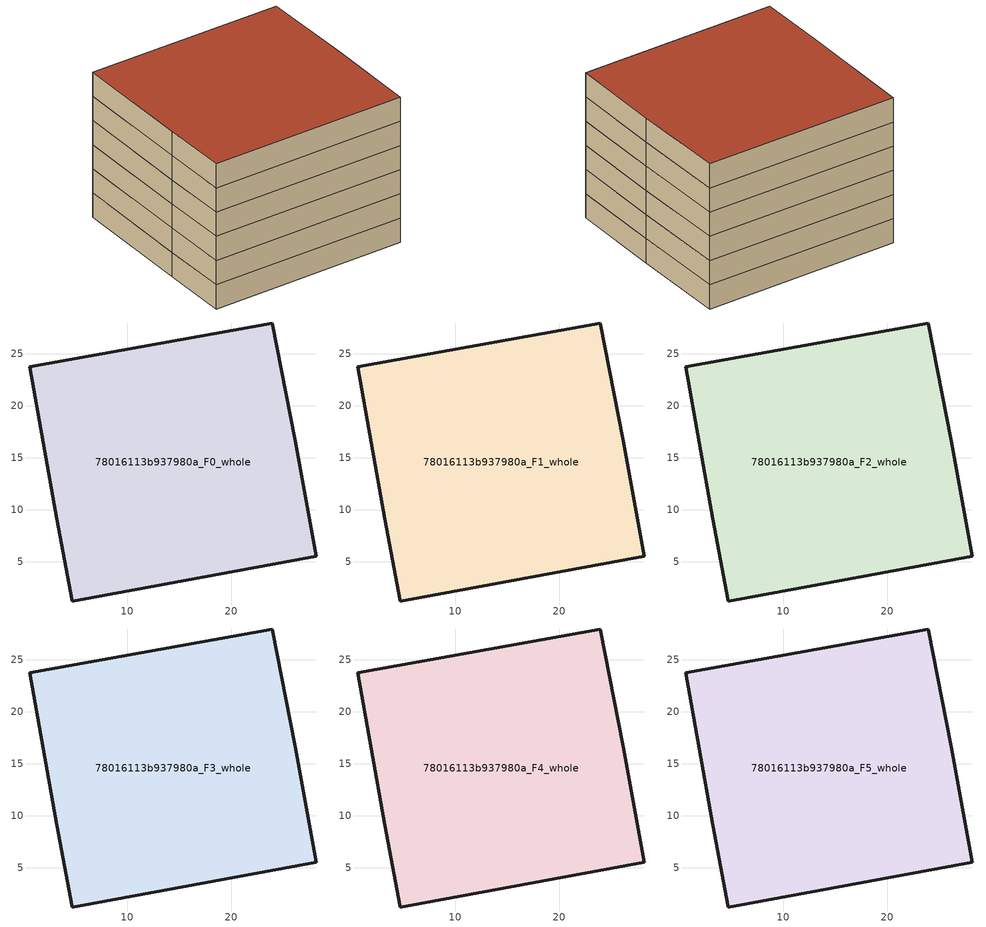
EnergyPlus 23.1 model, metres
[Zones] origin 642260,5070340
78016113b937980a_F0_whole
 floor ground (EU_floor_Construction): 23.96,27.97 26.15,16.66 28.15,5.55 4.73,1.25 3.24,9.16 0.64,23.77 z0
 wall outside (EU_wall_Construction): 0.64,23.77 3.24,9.16 4.73,1.25 28.15,5.55 26.15,16.66 23.96,27.97 0.64,23.77 z0:3
78016113b937980a_F1_whole
 floor to 78016113b937980a_F0_whole (EU_floor_Construction): 23.96,27.97 26.15,16.66 28.15,5.55 4.73,1.25 3.24,9.16 0.64,23.77 z3
 wall outside (EU_wall_Construction): 0.64,23.77 3.24,9.16 4.73,1.25 28.15,5.55 26.15,16.66 23.96,27.97 0.64,23.77 z3:6
78016113b937980a_F2_whole
 floor to 78016113b937980a_F1_whole (EU_floor_Construction): 23.96,27.97 26.15,16.66 28.15,5.55 4.73,1.25 3.24,9.16 0.64,23.77 z6
 wall outside (EU_wall_Construction): 0.64,23.77 3.24,9.16 4.73,1.25 28.15,5.55 26.15,16.66 23.96,27.97 0.64,23.77 z6:9
78016113b937980a_F3_whole
 floor to 78016113b937980a_F2_whole (EU_floor_Construction): 23.96,27.97 26.15,16.66 28.15,5.55 4.73,1.25 3.24,9.16 0.64,23.77 z9
 wall outside (EU_wall_Construction): 0.64,23.77 3.24,9.16 4.73,1.25 28.15,5.55 26.15,16.66 23.96,27.97 0.64,23.77 z9:12
78016113b937980a_F4_whole
 floor to 78016113b937980a_F3_whole (EU_floor_Construction): 23.96,27.97 26.15,16.66 28.15,5.55 4.73,1.25 3.24,9.16 0.64,23.77 z12
 wall outside (EU_wall_Construction): 0.64,23.77 3.24,9.16 4.73,1.25 28.15,5.55 26.15,16.66 23.96,27.97 0.64,23.77 z12:15
78016113b937980a_F5_whole
 floor to 78016113b937980a_F4_whole (EU_floor_Construction): 23.96,27.97 26.15,16.66 28.15,5.55 4.73,1.25 3.24,9.16 0.64,23.77 z15
 wall outside (EU_wall_Construction): 0.64,23.77 3.24,9.16 4.73,1.25 28.15,5.55 26.15,16.66 23.96,27.97 0.64,23.77 z15:18
 roof outside (EU_roof_Construction): 28.15,5.55 26.15,16.66 23.96,27.97 0.64,23.77 3.24,9.16 4.73,1.25 z18
[Building]
EU S2 Campaign: North Axis=0; Terrain=City; Solar Distribution=FullExterior
[Site:Location]
Lyon-Bron: Latitude=45.75; Longitude=5; Time Zone=1; Elevation=198
[SizingPeriod:WeatherFileDays]
AnnualSizingPeriod: Begin Month=1; Begin Day of Month=1; End Month=12; End Day of Month=31; Day of Week for Start Day=Monday; Use Weather File Daylight Saving Period=No; Use Weather File Rain and Snow Indicators=No
[MATERIAL]
EU_InternalMass_Material: Roughness=MediumRough; Thickness=0.1; Conductivity=1; Density=1800; Specific Heat=900; Thermal Absorptance=0.9; Solar Absorptance=0.7; Visible Absorptance=0.7
[MATERIAL:NOMASS] Roughness=MediumRough; Thermal Absorptance=0.9; Solar Absorptance=0.7; Visible Absorptance=0.7
Name | Thermal Resistance
EU_wall_NoMass | 1.97775
EU_roof_NoMass | 1.81626
EU_floor_NoMass | 1.84812
[CONSTRUCTION]
EU_wall_Construction: EU_wall_NoMass
EU_roof_Construction: EU_roof_NoMass
EU_floor_Construction: EU_floor_NoMass
EU_InternalMass_Construction: EU_InternalMass_Material
[ZONE] Type=1; Multiplier=1; Ceiling Height=autocalculate; Volume=1632.62; Floor Area=autocalculate; Part of Total Floor Area=Yes
78016113b937980a_F0_whole; 78016113b937980a_F1_whole; 78016113b937980a_F2_whole; 78016113b937980a_F3_whole; 78016113b937980a_F4_whole; 78016113b937980a_F5_whole
[INTERNALMASS] Construction=EU_InternalMass_Construction; Surface Area=544.206
Name | Zone or ZoneList
78016113b937980a_F0_whole_EU_InternalMass | 78016113b937980a_F0_whole
78016113b937980a_F1_whole_EU_InternalMass | 78016113b937980a_F1_whole
78016113b937980a_F2_whole_EU_InternalMass | 78016113b937980a_F2_whole
78016113b937980a_F3_whole_EU_InternalMass | 78016113b937980a_F3_whole
78016113b937980a_F4_whole_EU_InternalMass | 78016113b937980a_F4_whole
78016113b937980a_F5_whole_EU_InternalMass | 78016113b937980a_F5_whole
[OTHEREQUIPMENT] Fuel Type=Electricity; Design Level Calculation Method=Watts/Area; Power per Zone Floor Area=1; Fraction Latent=0; Fraction Radiant=0; Fraction Lost=0; Carbon Dioxide Generation Rate=0; EndUse Subcategory=EU_Step8_InternalGains
Name | Zone or ZoneList or Space or SpaceList | Schedule
EU_Step8_InternalGain_78016113b937980a_F0_whole_f000 | 78016113b937980a_F0_whole | EU_Step8_GainSchedule_78016113b937980a_F0_whole_f000
EU_Step8_InternalGain_78016113b937980a_F1_whole_f000 | 78016113b937980a_F1_whole | EU_Step8_GainSchedule_78016113b937980a_F1_whole_f000
EU_Step8_InternalGain_78016113b937980a_F2_whole_f000 | 78016113b937980a_F2_whole | EU_Step8_GainSchedule_78016113b937980a_F2_whole_f000
EU_Step8_InternalGain_78016113b937980a_F3_whole_f000 | 78016113b937980a_F3_whole | EU_Step8_GainSchedule_78016113b937980a_F3_whole_f000
EU_Step8_InternalGain_78016113b937980a_F4_whole_f000 | 78016113b937980a_F4_whole | EU_Step8_GainSchedule_78016113b937980a_F4_whole_f000
EU_Step8_InternalGain_78016113b937980a_F5_whole_f000 | 78016113b937980a_F5_whole | EU_Step8_GainSchedule_78016113b937980a_F5_whole_f000
[ZONEVENTILATION:DESIGNFLOWRATE] Schedule=EU_AlwaysOn; Design Flow Rate Calculation Method=AirChanges/Hour; Air Changes per Hour=0.759424; Ventilation Type=Natural; Fan Pressure Rise=0; Fan Total Efficiency=1; Constant Term Coefficient=1; Temperature Term Coefficient=0; Velocity Term Coefficient=0; Velocity Squared Term Coefficient=0; Minimum Indoor Temperature=-100; Maximum Indoor Temperature=100; Delta Temperature=-100; Minimum Outdoor Temperature=-100; Maximum Outdoor Temperature=100; Maximum Wind Speed=40
Name | Zone or ZoneList or Space or SpaceList
EU_ConstantAir_78016113b937980a_F0_whole | 78016113b937980a_F0_whole
EU_ConstantAir_78016113b937980a_F1_whole | 78016113b937980a_F1_whole
EU_ConstantAir_78016113b937980a_F2_whole | 78016113b937980a_F2_whole
EU_ConstantAir_78016113b937980a_F3_whole | 78016113b937980a_F3_whole
EU_ConstantAir_78016113b937980a_F4_whole | 78016113b937980a_F4_whole
EU_ConstantAir_78016113b937980a_F5_whole | 78016113b937980a_F5_whole
[HVACTEMPLATE:THERMOSTAT] Constant Heating Setpoint=20; Constant Cooling Setpoint=50
EU_HeatOnly_78016113b937980a_F0_whole; EU_HeatOnly_78016113b937980a_F1_whole; EU_HeatOnly_78016113b937980a_F2_whole; EU_HeatOnly_78016113b937980a_F3_whole; EU_HeatOnly_78016113b937980a_F4_whole; EU_HeatOnly_78016113b937980a_F5_whole
[HVACTEMPLATE:ZONE:IDEALLOADSAIRSYSTEM] System Availability Schedule=EU_AlwaysOn; Maximum Heating Supply Air Temperature=50; Minimum Cooling Supply Air Temperature=13; Maximum Heating Supply Air Humidity Ratio=0.0156; Minimum Cooling Supply Air Humidity Ratio=0.0077; Heating Limit=NoLimit; Cooling Limit=NoLimit; Heating Availability Schedule=EU_AlwaysOn; Cooling Availability Schedule=EU_CoolingOff; Dehumidification Control Type=ConstantSensibleHeatRatio; Cooling Sensible Heat Ratio=0.7; Dehumidification Setpoint=60; Humidification Control Type=None; Humidification Setpoint=30; Outdoor Air Method=None; Outdoor Air Flow Rate per Person=0.00944; Outdoor Air Flow Rate per Zone Floor Area=0; Outdoor Air Flow Rate per Zone=0; Demand Controlled Ventilation Type=None; Outdoor Air Economizer Type=NoEconomizer; Heat Recovery Type=None; Sensible Heat Recovery Effectiveness=0.7; Latent Heat Recovery Effectiveness=0.65
Name | Template Thermostat
78016113b937980a_F0_whole | EU_HeatOnly_78016113b937980a_F0_whole
78016113b937980a_F1_whole | EU_HeatOnly_78016113b937980a_F1_whole
78016113b937980a_F2_whole | EU_HeatOnly_78016113b937980a_F2_whole
78016113b937980a_F3_whole | EU_HeatOnly_78016113b937980a_F3_whole
78016113b937980a_F4_whole | EU_HeatOnly_78016113b937980a_F4_whole
78016113b937980a_F5_whole | EU_HeatOnly_78016113b937980a_F5_whole
[SIZING:ZONE] Zone Cooling Design Supply Air Temperature Input Method=SupplyAirTemperature; Zone Cooling Design Supply Air Temperature=13; Zone Heating Design Supply Air Temperature Input Method=SupplyAirTemperature; Zone Heating Design Supply Air Temperature=50; Zone Cooling Design Supply Air Humidity Ratio=0.008; Zone Heating Design Supply Air Humidity Ratio=0.008; Cooling Design Air Flow Method=DesignDay; Cooling Design Air Flow Rate=0; Cooling Minimum Air Flow per Zone Floor Area=0.000762; Cooling Minimum Air Flow=0; Cooling Minimum Air Flow Fraction=0.2; Heating Design Air Flow Method=DesignDay; Heating Design Air Flow Rate=0; Heating Maximum Air Flow per Zone Floor Area=0.002032; Heating Maximum Air Flow=0.141576; Heating Maximum Air Flow Fraction=0.3; Account for Dedicated Outdoor Air System=No; Dedicated Outdoor Air System Control Strategy=NeutralSupplyAir; Dedicated Outdoor Air Low Setpoint Temperature for Design=autosize; Dedicated Outdoor Air High Setpoint Temperature for Design=autosize; Zone Load Sizing Method=Sensible Load Only No Latent Load; Zone Latent Cooling Design Supply Air Humidity Ratio Input Method=HumidityRatioDifference; Zone Cooling Design Supply Air Humidity Ratio Difference=0.005; Zone Latent Heating Design Supply Air Humidity Ratio Input Method=HumidityRatioDifference; Zone Humidification Design Supply Air Humidity Ratio Difference=0.005
78016113b937980a_F0_whole; 78016113b937980a_F1_whole; 78016113b937980a_F2_whole; 78016113b937980a_F3_whole; 78016113b937980a_F4_whole; 78016113b937980a_F5_whole
[SCHEDULE:CONSTANT]
Name | Hourly Value
EU_AlwaysOn | 1
EU_CoolingOff | 0
[SCHEDULE:FILE] Column Number=1; Rows to Skip at Top=0; Number of Hours of Data=8760; Column Separator=Comma; Interpolate to Timestep=No; Minutes per Item=60; Adjust Schedule for Daylight Savings=Yes
Name | File
EU_Step8_GainSchedule_78016113b937980a_F0_whole_f000 | C:\Users\o_iseri\Desktop\OpenUBEM\openubem\outputs\eu_evidence\EU-11\FR-LYO-HAUTCOEURPENTES\idfs\78016113b937980a\78016113b937980a_F0_whole_f000_gain.csv
EU_Step8_GainSchedule_78016113b937980a_F1_whole_f000 | C:\Users\o_iseri\Desktop\OpenUBEM\openubem\outputs\eu_evidence\EU-11\FR-LYO-HAUTCOEURPENTES\idfs\78016113b937980a\78016113b937980a_F1_whole_f000_gain.csv
EU_Step8_GainSchedule_78016113b937980a_F2_whole_f000 | C:\Users\o_iseri\Desktop\OpenUBEM\openubem\outputs\eu_evidence\EU-11\FR-LYO-HAUTCOEURPENTES\idfs\78016113b937980a\78016113b937980a_F2_whole_f000_gain.csv
EU_Step8_GainSchedule_78016113b937980a_F3_whole_f000 | C:\Users\o_iseri\Desktop\OpenUBEM\openubem\outputs\eu_evidence\EU-11\FR-LYO-HAUTCOEURPENTES\idfs\78016113b937980a\78016113b937980a_F3_whole_f000_gain.csv
EU_Step8_GainSchedule_78016113b937980a_F4_whole_f000 | C:\Users\o_iseri\Desktop\OpenUBEM\openubem\outputs\eu_evidence\EU-11\FR-LYO-HAUTCOEURPENTES\idfs\78016113b937980a\78016113b937980a_F4_whole_f000_gain.csv
EU_Step8_GainSchedule_78016113b937980a_F5_whole_f000 | C:\Users\o_iseri\Desktop\OpenUBEM\openubem\outputs\eu_evidence\EU-11\FR-LYO-HAUTCOEURPENTES\idfs\78016113b937980a\78016113b937980a_F5_whole_f000_gain.csv
